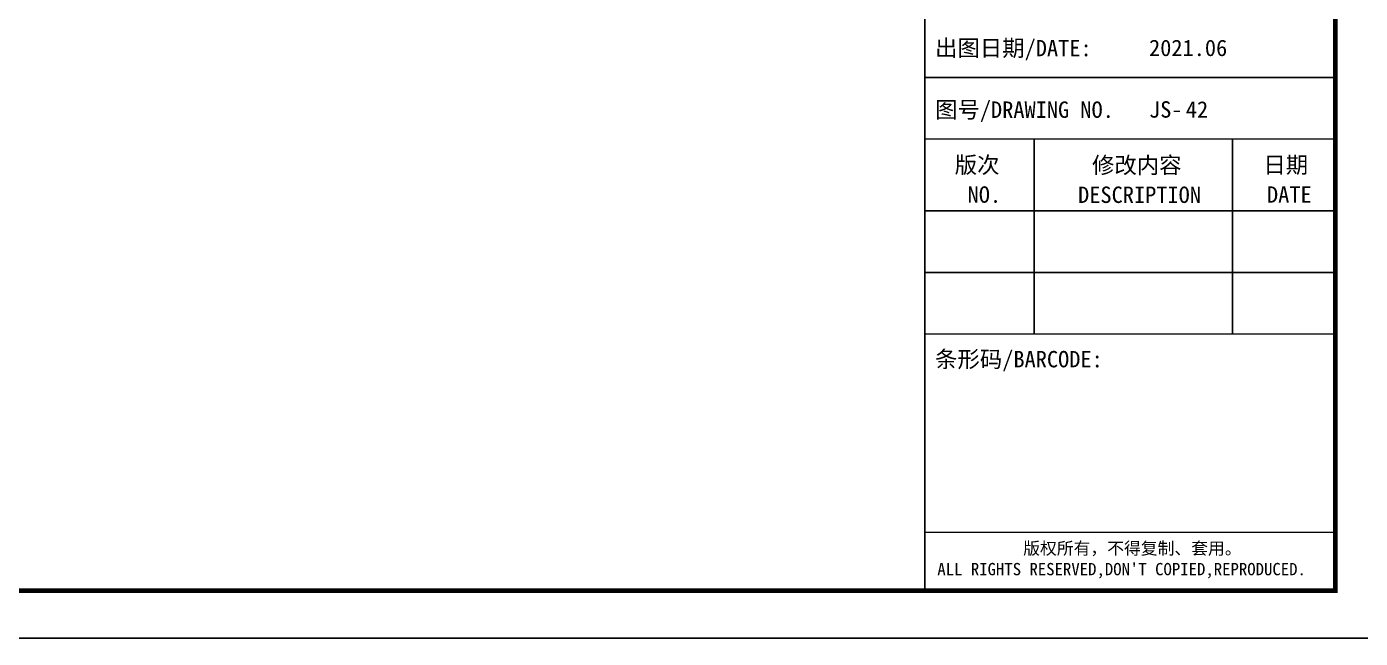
# Model space of a CAD drawing. Extents: x -737978 to 768813, y -372247 to 1140308.
# Drawn here: x -552267 to -545280, y -338663 to -335459 of the extents above; entities that cross this region are included whole.
import ezdxf
from ezdxf.enums import TextEntityAlignment as Align

# ---------------------------------------------------------------- set-up
doc = ezdxf.new("R2010")
doc.units = 0
doc.header["$LTSCALE"] = 10
doc.header["$MEASUREMENT"] = 0
doc.layers.get('0').update_dxf_attribs({"linetype": 'CONTINUOUS'})
doc.layers.add('PUB_DIM', color=3, linetype='CONTINUOUS')
doc.layers.add('PUB_TITLE', color=4, linetype='CONTINUOUS')
doc.styles.add('-宋体', font='', dxfattribs={"width": 0.8})
doc.styles.get('-宋体').set_extended_font_data('SimSun')

# ---------------------------------------------------------------- blocks, each defined once
blk = doc.blocks.new('TQ1')
at = {"layer": 'PUB_TITLE'}
for p, q in [((-49855, -410955), (-43855, -410955)), ((-48255, -411855), (-48255, -414705)), ((-45355, -411855), (-45355, -414705)), ((-49855, -412905), (-43855, -412905)), ((-49855, -413805), (-43855, -413805))]:
    blk.add_line(p, q, dxfattribs=at)
at = {"layer": 'PUB_TITLE', "const_width": 20}
for points in [[(-49855, -378414), (-49855, -418455)], [(-49855, -411855), (-43855, -411855)], [(-49855, -414705), (-43855, -414705)], [(-49855, -417605), (-43855, -417605)]]:
    blk.add_lwpolyline(points, dxfattribs=at)
at = {"layer": 'PUB_TITLE', "style": '-宋体'}
for s, height, p in [('出图日期/DATE:', 240, (-49705, -410645)), ('2021.06', 240, (-46577, -410642)), ('图号/DRAWING NO.', 240, (-49705, -411545)), ('JS-', 240, (-46577, -411542)), ('条形码/BARCODE:', 240, (-49705, -415192)), ('版权所有，不得复制、套用。', 180, (-48416, -417927)), ("ALL RIGHTS RESERVED,DON'T COPIED,REPRODUCED.", 180, (-49672, -418231))]:
    blk.add_text(s, height=height, dxfattribs=at).set_placement(p)
for s, p in [('版次', (-49090, -412352)), ('修改内容', (-46756, -412356)), ('日期', (-44579, -412352)), ('NO.', (-48984, -412786)), ('DESCRIPTION', (-46716, -412789)), ('DATE', (-44526, -412786))]:
    blk.add_text(s, height=240, dxfattribs=at).set_placement(p, align=Align.CENTER)

msp = doc.modelspace()

# ---------------------------------------------------------------- linework, layer by layer
at = {"layer": 'PUB_DIM'}
msp.add_lwpolyline([(-547561.6, -324062.8), (-545411.3, -324062.8), (-545411.3, -338412.7), (-547561.6, -338412.7)], close=True, dxfattribs=at)
at = {"layer": 'PUB_TITLE'}
msp.add_lwpolyline([(-566186.3, -338662.7), (-545161.3, -338662.7), (-545161.3, -323812.7), (-566186.3, -323812.7)], close=True, dxfattribs=at)
at = {"layer": 'PUB_TITLE', "const_width": 25}
msp.add_lwpolyline([(-565561.3, -338412.7), (-545411.3, -338412.7), (-545411.3, -324062.7), (-565561.3, -324062.7)], close=True, dxfattribs=at)

# ---------------------------------------------------------------- block references
at = {"xscale": 0.3583768702508217, "yscale": 0.3583768702508217, "zscale": 0.3583768702508217}
msp.add_blockref('TQ1', (-529694.8, -188448.1), dxfattribs=at)

# ---------------------------------------------------------------- texts
at = {"layer": 'PUB_TITLE', "color": 6, "style": '-宋体'}
msp.add_text('42', height=86.01, dxfattribs=at).set_placement((-546194.2, -335935.3))

doc.saveas('drawing.dxf')
